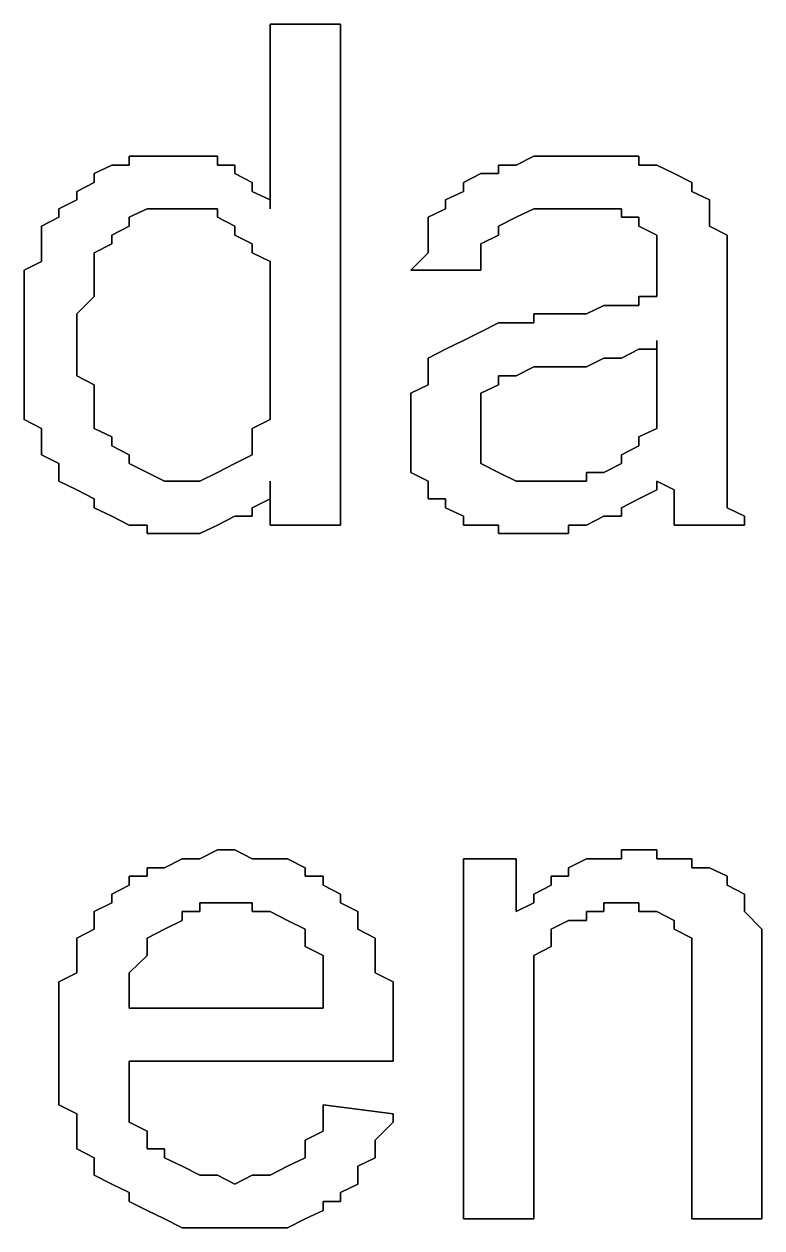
# Model space of a CAD drawing. Header units: metres. Extents: x 2.9 to 42.8, y 1.7 to 28.7.
# Drawn here: x 37.3098 to 37.4579, y 15.6157 to 15.8574 of the extents above; entities that cross this region are included whole.
import ezdxf

# ---------------------------------------------------------------- set-up
doc = ezdxf.new("R2010")
doc.units = ezdxf.units.M
doc.layers.add('GRIS', color=8, linetype='Continuous')

msp = doc.modelspace()

# ---------------------------------------------------------------- linework, layer by layer
at = {"layer": 'GRIS', "lineweight": -3}
for points in [[(37.3733, 15.8574), (37.3592, 15.8574), (37.3733, 15.8574)], [(37.3592, 15.8574), (37.3592, 15.8203), (37.3592, 15.8574)], [(37.3733, 15.7568), (37.3733, 15.8574), (37.3733, 15.7568)], [(37.3274, 15.8291), (37.3239, 15.8274), (37.3274, 15.8291)], [(37.3309, 15.8291), (37.3274, 15.8291), (37.3309, 15.8291)], [(37.3345, 15.8309), (37.3309, 15.8309), (37.3345, 15.8309)], [(37.3309, 15.8309), (37.3309, 15.8291), (37.3309, 15.8309)], [(37.338, 15.8309), (37.3345, 15.8309), (37.338, 15.8309)], [(37.3415, 15.8309), (37.338, 15.8309), (37.3415, 15.8309)], [(37.3451, 15.8309), (37.3415, 15.8309), (37.3451, 15.8309)], [(37.3486, 15.8309), (37.3451, 15.8309), (37.3486, 15.8309)], [(37.3486, 15.8291), (37.3486, 15.8309), (37.3486, 15.8291)], [(37.3521, 15.8291), (37.3486, 15.8291), (37.3521, 15.8291)], [(37.3521, 15.8274), (37.3521, 15.8291), (37.3521, 15.8274)], [(37.4086, 15.8291), (37.405, 15.8291), (37.4086, 15.8291)], [(37.405, 15.8291), (37.405, 15.8274), (37.405, 15.8291)], [(37.4121, 15.8309), (37.4086, 15.8291), (37.4121, 15.8309)], [(37.4156, 15.8309), (37.4121, 15.8309), (37.4156, 15.8309)], [(37.4191, 15.8309), (37.4156, 15.8309), (37.4191, 15.8309)], [(37.4227, 15.8309), (37.4191, 15.8309), (37.4227, 15.8309)], [(37.4262, 15.8309), (37.4227, 15.8309), (37.4262, 15.8309)], [(37.4297, 15.8309), (37.4262, 15.8309), (37.4297, 15.8309)], [(37.4332, 15.8309), (37.4297, 15.8309), (37.4332, 15.8309)], [(37.4332, 15.8291), (37.4332, 15.8309), (37.4332, 15.8291)], [(37.4368, 15.8291), (37.4332, 15.8291), (37.4368, 15.8291)], [(37.4403, 15.8274), (37.4368, 15.8291), (37.4403, 15.8274)], [(37.3239, 15.8274), (37.3239, 15.8256), (37.3239, 15.8274)], [(37.3556, 15.8256), (37.3521, 15.8274), (37.3556, 15.8256)], [(37.4015, 15.8274), (37.398, 15.8256), (37.4015, 15.8274)], [(37.405, 15.8274), (37.4015, 15.8274), (37.405, 15.8274)], [(37.4438, 15.8256), (37.4403, 15.8274), (37.4438, 15.8256)], [(37.3239, 15.8256), (37.3204, 15.8238), (37.3239, 15.8256)], [(37.3556, 15.8238), (37.3556, 15.8256), (37.3556, 15.8238)], [(37.398, 15.8256), (37.398, 15.8238), (37.398, 15.8256)], [(37.4438, 15.8238), (37.4438, 15.8256), (37.4438, 15.8238)], [(37.3204, 15.8221), (37.3168, 15.8203), (37.3204, 15.8221)], [(37.3204, 15.8238), (37.3204, 15.8221), (37.3204, 15.8238)], [(37.3592, 15.8221), (37.3556, 15.8238), (37.3592, 15.8221)], [(37.3592, 15.8203), (37.3592, 15.8221), (37.3592, 15.8203)], [(37.398, 15.8238), (37.3944, 15.8221), (37.398, 15.8238)], [(37.3944, 15.8221), (37.3944, 15.8203), (37.3944, 15.8221)], [(37.4474, 15.8221), (37.4438, 15.8238), (37.4474, 15.8221)], [(37.4474, 15.8203), (37.4474, 15.8221), (37.4474, 15.8203)], [(37.3168, 15.8203), (37.3168, 15.8186), (37.3168, 15.8203)], [(37.3309, 15.8186), (37.3345, 15.8203), (37.3309, 15.8186)], [(37.3345, 15.8203), (37.338, 15.8203), (37.3345, 15.8203)], [(37.338, 15.8203), (37.3415, 15.8203), (37.338, 15.8203)], [(37.3415, 15.8203), (37.3451, 15.8203), (37.3415, 15.8203)], [(37.3451, 15.8203), (37.3486, 15.8203), (37.3451, 15.8203)], [(37.3486, 15.8203), (37.3486, 15.8186), (37.3486, 15.8203)], [(37.3944, 15.8203), (37.3909, 15.8186), (37.3944, 15.8203)], [(37.4086, 15.8186), (37.4121, 15.8203), (37.4086, 15.8186)], [(37.4121, 15.8203), (37.4156, 15.8203), (37.4121, 15.8203)], [(37.4156, 15.8203), (37.4191, 15.8203), (37.4156, 15.8203)], [(37.4191, 15.8203), (37.4227, 15.8203), (37.4191, 15.8203)], [(37.4227, 15.8203), (37.4262, 15.8203), (37.4227, 15.8203)], [(37.4262, 15.8203), (37.4297, 15.8203), (37.4262, 15.8203)], [(37.4297, 15.8203), (37.4297, 15.8186), (37.4297, 15.8203)], [(37.4474, 15.8168), (37.4474, 15.8203), (37.4474, 15.8168)], [(37.3168, 15.8186), (37.3133, 15.8168), (37.3168, 15.8186)], [(37.3309, 15.8168), (37.3309, 15.8186), (37.3309, 15.8168)], [(37.3486, 15.8186), (37.3521, 15.8168), (37.3486, 15.8186)], [(37.3909, 15.8186), (37.3909, 15.8168), (37.3909, 15.8186)], [(37.405, 15.8168), (37.4086, 15.8186), (37.405, 15.8168)], [(37.4297, 15.8186), (37.4332, 15.8186), (37.4297, 15.8186)], [(37.4332, 15.8186), (37.4332, 15.8168), (37.4332, 15.8186)], [(37.3133, 15.8168), (37.3133, 15.815), (37.3133, 15.8168)], [(37.3133, 15.815), (37.3133, 15.8133), (37.3133, 15.815)], [(37.3274, 15.815), (37.3309, 15.8168), (37.3274, 15.815)], [(37.3274, 15.8133), (37.3274, 15.815), (37.3274, 15.8133)], [(37.3521, 15.8168), (37.3521, 15.815), (37.3521, 15.8168)], [(37.3521, 15.815), (37.3556, 15.8133), (37.3521, 15.815)], [(37.3909, 15.8168), (37.3909, 15.8133), (37.3909, 15.8168)], [(37.4015, 15.8133), (37.405, 15.815), (37.4015, 15.8133)], [(37.405, 15.815), (37.405, 15.8168), (37.405, 15.815)], [(37.4332, 15.8168), (37.4368, 15.815), (37.4332, 15.8168)], [(37.4368, 15.815), (37.4368, 15.8133), (37.4368, 15.815)], [(37.4509, 15.815), (37.4474, 15.8168), (37.4509, 15.815)], [(37.4509, 15.8133), (37.4509, 15.815), (37.4509, 15.8133)], [(37.3133, 15.8133), (37.3133, 15.8115), (37.3133, 15.8133)], [(37.3239, 15.8115), (37.3274, 15.8133), (37.3239, 15.8115)], [(37.3556, 15.8133), (37.3556, 15.8115), (37.3556, 15.8133)], [(37.3909, 15.8133), (37.3909, 15.8115), (37.3909, 15.8133)], [(37.4015, 15.8115), (37.4015, 15.8133), (37.4015, 15.8115)], [(37.4368, 15.8133), (37.4368, 15.8115), (37.4368, 15.8133)], [(37.4509, 15.8115), (37.4509, 15.8133), (37.4509, 15.8115)], [(37.3133, 15.8097), (37.3098, 15.808), (37.3133, 15.8097)], [(37.3133, 15.8115), (37.3133, 15.8097), (37.3133, 15.8115)], [(37.3239, 15.8097), (37.3239, 15.8115), (37.3239, 15.8097)], [(37.3239, 15.8062), (37.3239, 15.8097), (37.3239, 15.8062)], [(37.3556, 15.8115), (37.3592, 15.8097), (37.3556, 15.8115)], [(37.3592, 15.8097), (37.3592, 15.808), (37.3592, 15.8097)], [(37.3909, 15.8115), (37.3874, 15.808), (37.3909, 15.8115)], [(37.4015, 15.808), (37.4015, 15.8115), (37.4015, 15.808)], [(37.4368, 15.8115), (37.4368, 15.8097), (37.4368, 15.8115)], [(37.4368, 15.8097), (37.4368, 15.8062), (37.4368, 15.8097)], [(37.4509, 15.8097), (37.4509, 15.8115), (37.4509, 15.8097)], [(37.4509, 15.8062), (37.4509, 15.8097), (37.4509, 15.8062)], [(37.3098, 15.808), (37.3098, 15.8062), (37.3098, 15.808)], [(37.3592, 15.808), (37.3592, 15.8062), (37.3592, 15.808)], [(37.3874, 15.808), (37.4015, 15.808), (37.3874, 15.808)], [(37.3098, 15.8062), (37.3098, 15.8027), (37.3098, 15.8062)], [(37.3239, 15.8044), (37.3239, 15.8062), (37.3239, 15.8044)], [(37.3592, 15.8062), (37.3592, 15.8027), (37.3592, 15.8062)], [(37.4368, 15.8062), (37.4368, 15.8027), (37.4368, 15.8062)], [(37.4509, 15.8044), (37.4509, 15.8062), (37.4509, 15.8044)], [(37.3098, 15.8027), (37.3098, 15.8009), (37.3098, 15.8027)], [(37.3204, 15.7992), (37.3239, 15.8027), (37.3204, 15.7992)], [(37.3239, 15.8027), (37.3239, 15.8044), (37.3239, 15.8027)], [(37.3592, 15.8027), (37.3592, 15.8009), (37.3592, 15.8027)], [(37.4368, 15.8027), (37.4332, 15.8027), (37.4368, 15.8027)], [(37.4332, 15.8027), (37.4332, 15.8009), (37.4332, 15.8027)], [(37.4509, 15.7868), (37.4509, 15.8044), (37.4509, 15.7868)], [(37.3098, 15.8009), (37.3098, 15.7974), (37.3098, 15.8009)], [(37.3592, 15.8009), (37.3592, 15.7974), (37.3592, 15.8009)], [(37.4262, 15.8009), (37.4227, 15.7992), (37.4262, 15.8009)], [(37.4297, 15.8009), (37.4262, 15.8009), (37.4297, 15.8009)], [(37.4332, 15.8009), (37.4297, 15.8009), (37.4332, 15.8009)], [(37.3204, 15.7974), (37.3204, 15.7992), (37.3204, 15.7974)], [(37.4156, 15.7992), (37.4121, 15.7992), (37.4156, 15.7992)], [(37.4121, 15.7992), (37.4121, 15.7974), (37.4121, 15.7992)], [(37.4191, 15.7992), (37.4156, 15.7992), (37.4191, 15.7992)], [(37.4227, 15.7992), (37.4191, 15.7992), (37.4227, 15.7992)], [(37.3098, 15.7974), (37.3098, 15.7956), (37.3098, 15.7974)], [(37.3098, 15.7956), (37.3098, 15.7939), (37.3098, 15.7956)], [(37.3204, 15.7939), (37.3204, 15.7974), (37.3204, 15.7939)], [(37.3592, 15.7974), (37.3592, 15.7956), (37.3592, 15.7974)], [(37.3592, 15.7956), (37.3592, 15.7921), (37.3592, 15.7956)], [(37.4015, 15.7956), (37.398, 15.7939), (37.4015, 15.7956)], [(37.405, 15.7974), (37.4015, 15.7956), (37.405, 15.7974)], [(37.4086, 15.7974), (37.405, 15.7974), (37.4086, 15.7974)], [(37.4121, 15.7974), (37.4086, 15.7974), (37.4121, 15.7974)], [(37.3098, 15.7939), (37.3098, 15.7921), (37.3098, 15.7939)], [(37.3204, 15.7903), (37.3204, 15.7939), (37.3204, 15.7903)], [(37.398, 15.7939), (37.3944, 15.7921), (37.398, 15.7939)], [(37.4368, 15.7939), (37.4368, 15.7886), (37.4368, 15.7939)], [(37.4368, 15.7921), (37.4368, 15.7939), (37.4368, 15.7921)], [(37.3098, 15.7921), (37.3098, 15.7903), (37.3098, 15.7921)], [(37.3098, 15.7903), (37.3098, 15.7868), (37.3098, 15.7903)], [(37.3204, 15.7868), (37.3204, 15.7903), (37.3204, 15.7868)], [(37.3592, 15.7921), (37.3592, 15.7886), (37.3592, 15.7921)], [(37.3944, 15.7921), (37.3909, 15.7903), (37.3944, 15.7921)], [(37.3909, 15.7903), (37.3909, 15.7886), (37.3909, 15.7903)], [(37.4227, 15.7886), (37.4262, 15.7903), (37.4227, 15.7886)], [(37.4262, 15.7903), (37.4297, 15.7903), (37.4262, 15.7903)], [(37.4297, 15.7903), (37.4332, 15.7921), (37.4297, 15.7903)], [(37.4332, 15.7921), (37.4368, 15.7921), (37.4332, 15.7921)], [(37.3592, 15.7886), (37.3592, 15.7868), (37.3592, 15.7886)], [(37.3909, 15.7886), (37.3909, 15.785), (37.3909, 15.7886)], [(37.4086, 15.7868), (37.4121, 15.7886), (37.4086, 15.7868)], [(37.4121, 15.7886), (37.4156, 15.7886), (37.4121, 15.7886)], [(37.4156, 15.7886), (37.4191, 15.7886), (37.4156, 15.7886)], [(37.4191, 15.7886), (37.4227, 15.7886), (37.4191, 15.7886)], [(37.4368, 15.7886), (37.4368, 15.785), (37.4368, 15.7886)], [(37.3098, 15.7868), (37.3098, 15.785), (37.3098, 15.7868)], [(37.3239, 15.785), (37.3204, 15.7868), (37.3239, 15.785)], [(37.3592, 15.7868), (37.3592, 15.7833), (37.3592, 15.7868)], [(37.405, 15.785), (37.405, 15.7868), (37.405, 15.785)], [(37.405, 15.7868), (37.4086, 15.7868), (37.405, 15.7868)], [(37.4509, 15.7833), (37.4509, 15.7868), (37.4509, 15.7833)], [(37.3098, 15.785), (37.3098, 15.7815), (37.3098, 15.785)], [(37.3239, 15.7833), (37.3239, 15.785), (37.3239, 15.7833)], [(37.3239, 15.7798), (37.3239, 15.7833), (37.3239, 15.7798)], [(37.3592, 15.7833), (37.3592, 15.7815), (37.3592, 15.7833)], [(37.3909, 15.785), (37.3874, 15.7833), (37.3909, 15.785)], [(37.3874, 15.7833), (37.3874, 15.7815), (37.3874, 15.7833)], [(37.4015, 15.7833), (37.405, 15.785), (37.4015, 15.7833)], [(37.4015, 15.7815), (37.4015, 15.7833), (37.4015, 15.7815)], [(37.4368, 15.785), (37.4368, 15.7833), (37.4368, 15.785)], [(37.4368, 15.7833), (37.4368, 15.7798), (37.4368, 15.7833)], [(37.4509, 15.7798), (37.4509, 15.7833), (37.4509, 15.7798)], [(37.3098, 15.7815), (37.3098, 15.7798), (37.3098, 15.7815)], [(37.3592, 15.7815), (37.3592, 15.7798), (37.3592, 15.7815)], [(37.3874, 15.7815), (37.3874, 15.778), (37.3874, 15.7815)], [(37.4015, 15.7798), (37.4015, 15.7815), (37.4015, 15.7798)], [(37.3098, 15.7798), (37.3098, 15.778), (37.3098, 15.7798)], [(37.3239, 15.778), (37.3239, 15.7798), (37.3239, 15.778)], [(37.3592, 15.7798), (37.3592, 15.778), (37.3592, 15.7798)], [(37.4015, 15.778), (37.4015, 15.7798), (37.4015, 15.778)], [(37.4368, 15.7798), (37.4368, 15.778), (37.4368, 15.7798)], [(37.4509, 15.778), (37.4509, 15.7798), (37.4509, 15.778)], [(37.3098, 15.778), (37.3133, 15.7762), (37.3098, 15.778)], [(37.3133, 15.7762), (37.3133, 15.7727), (37.3133, 15.7762)], [(37.3239, 15.7762), (37.3239, 15.778), (37.3239, 15.7762)], [(37.3274, 15.7745), (37.3239, 15.7762), (37.3274, 15.7745)], [(37.3592, 15.778), (37.3556, 15.7762), (37.3592, 15.778)], [(37.3556, 15.7762), (37.3556, 15.7745), (37.3556, 15.7762)], [(37.3874, 15.778), (37.3874, 15.7762), (37.3874, 15.778)], [(37.3874, 15.7762), (37.3874, 15.7727), (37.3874, 15.7762)], [(37.4015, 15.7762), (37.4015, 15.778), (37.4015, 15.7762)], [(37.4015, 15.7745), (37.4015, 15.7762), (37.4015, 15.7745)], [(37.4368, 15.7762), (37.4332, 15.7745), (37.4368, 15.7762)], [(37.4368, 15.778), (37.4368, 15.7762), (37.4368, 15.778)], [(37.4509, 15.7745), (37.4509, 15.778), (37.4509, 15.7745)], [(37.3274, 15.7727), (37.3274, 15.7745), (37.3274, 15.7727)], [(37.3556, 15.7745), (37.3556, 15.7727), (37.3556, 15.7745)], [(37.4015, 15.7727), (37.4015, 15.7745), (37.4015, 15.7727)], [(37.4332, 15.7745), (37.4332, 15.7727), (37.4332, 15.7745)], [(37.4509, 15.7727), (37.4509, 15.7745), (37.4509, 15.7727)], [(37.3133, 15.7727), (37.3133, 15.7709), (37.3133, 15.7727)], [(37.3309, 15.7709), (37.3274, 15.7727), (37.3309, 15.7709)], [(37.3556, 15.7727), (37.3556, 15.7709), (37.3556, 15.7727)], [(37.3874, 15.7727), (37.3874, 15.7709), (37.3874, 15.7727)], [(37.4015, 15.7692), (37.4015, 15.7727), (37.4015, 15.7692)], [(37.4332, 15.7727), (37.4297, 15.7709), (37.4332, 15.7727)], [(37.4509, 15.7709), (37.4509, 15.7727), (37.4509, 15.7709)], [(37.3133, 15.7709), (37.3168, 15.7692), (37.3133, 15.7709)], [(37.3168, 15.7692), (37.3168, 15.7656), (37.3168, 15.7692)], [(37.3309, 15.7692), (37.3309, 15.7709), (37.3309, 15.7692)], [(37.3345, 15.7674), (37.3309, 15.7692), (37.3345, 15.7674)], [(37.3521, 15.7692), (37.3486, 15.7674), (37.3521, 15.7692)], [(37.3556, 15.7709), (37.3521, 15.7692), (37.3556, 15.7709)], [(37.3874, 15.7709), (37.3874, 15.7692), (37.3874, 15.7709)], [(37.3874, 15.7692), (37.3874, 15.7674), (37.3874, 15.7692)], [(37.405, 15.7674), (37.4015, 15.7692), (37.405, 15.7674)], [(37.4297, 15.7692), (37.4262, 15.7674), (37.4297, 15.7692)], [(37.4297, 15.7709), (37.4297, 15.7692), (37.4297, 15.7709)], [(37.4509, 15.7674), (37.4509, 15.7709), (37.4509, 15.7674)], [(37.338, 15.7656), (37.3345, 15.7674), (37.338, 15.7656)], [(37.3486, 15.7674), (37.3451, 15.7656), (37.3486, 15.7674)], [(37.3874, 15.7674), (37.3909, 15.7656), (37.3874, 15.7674)], [(37.4086, 15.7656), (37.405, 15.7674), (37.4086, 15.7656)], [(37.4262, 15.7674), (37.4227, 15.7674), (37.4262, 15.7674)], [(37.4227, 15.7674), (37.4227, 15.7656), (37.4227, 15.7674)], [(37.4509, 15.7656), (37.4509, 15.7674), (37.4509, 15.7656)], [(37.3168, 15.7656), (37.3204, 15.7639), (37.3168, 15.7656)], [(37.3204, 15.7639), (37.3239, 15.7621), (37.3204, 15.7639)], [(37.3415, 15.7656), (37.338, 15.7656), (37.3415, 15.7656)], [(37.3451, 15.7656), (37.3415, 15.7656), (37.3451, 15.7656)], [(37.3592, 15.7639), (37.3592, 15.7656), (37.3592, 15.7639)], [(37.3592, 15.7656), (37.3592, 15.7568), (37.3592, 15.7656)], [(37.3592, 15.7621), (37.3592, 15.7639), (37.3592, 15.7621)], [(37.3909, 15.7656), (37.3909, 15.7621), (37.3909, 15.7656)], [(37.4121, 15.7656), (37.4086, 15.7656), (37.4121, 15.7656)], [(37.4156, 15.7656), (37.4121, 15.7656), (37.4156, 15.7656)], [(37.4191, 15.7656), (37.4156, 15.7656), (37.4191, 15.7656)], [(37.4227, 15.7656), (37.4191, 15.7656), (37.4227, 15.7656)], [(37.4332, 15.7621), (37.4368, 15.7639), (37.4332, 15.7621)], [(37.4368, 15.7656), (37.4403, 15.7639), (37.4368, 15.7656)], [(37.4368, 15.7639), (37.4368, 15.7656), (37.4368, 15.7639)], [(37.4403, 15.7639), (37.4403, 15.7621), (37.4403, 15.7639)], [(37.4509, 15.7639), (37.4509, 15.7656), (37.4509, 15.7639)], [(37.4509, 15.7603), (37.4509, 15.7639), (37.4509, 15.7603)], [(37.3239, 15.7621), (37.3239, 15.7603), (37.3239, 15.7621)], [(37.3556, 15.7603), (37.3592, 15.7621), (37.3556, 15.7603)], [(37.3909, 15.7621), (37.3944, 15.7621), (37.3909, 15.7621)], [(37.3944, 15.7621), (37.3944, 15.7603), (37.3944, 15.7621)], [(37.4297, 15.7603), (37.4332, 15.7621), (37.4297, 15.7603)], [(37.4403, 15.7621), (37.4403, 15.7586), (37.4403, 15.7621)], [(37.3239, 15.7603), (37.3274, 15.7586), (37.3239, 15.7603)], [(37.3556, 15.7586), (37.3556, 15.7603), (37.3556, 15.7586)], [(37.3944, 15.7603), (37.398, 15.7586), (37.3944, 15.7603)], [(37.4297, 15.7586), (37.4297, 15.7603), (37.4297, 15.7586)], [(37.4544, 15.7586), (37.4509, 15.7603), (37.4544, 15.7586)], [(37.3274, 15.7586), (37.3309, 15.7568), (37.3274, 15.7586)], [(37.3309, 15.7568), (37.3345, 15.7568), (37.3309, 15.7568)], [(37.3345, 15.7568), (37.3345, 15.7551), (37.3345, 15.7568)], [(37.3451, 15.7551), (37.3486, 15.7568), (37.3451, 15.7551)], [(37.3486, 15.7568), (37.3521, 15.7586), (37.3486, 15.7568)], [(37.3521, 15.7586), (37.3556, 15.7586), (37.3521, 15.7586)], [(37.3592, 15.7568), (37.3733, 15.7568), (37.3592, 15.7568)], [(37.398, 15.7586), (37.398, 15.7568), (37.398, 15.7586)], [(37.398, 15.7568), (37.4015, 15.7568), (37.398, 15.7568)], [(37.4015, 15.7568), (37.405, 15.7568), (37.4015, 15.7568)], [(37.405, 15.7568), (37.405, 15.7551), (37.405, 15.7568)], [(37.4191, 15.7551), (37.4191, 15.7568), (37.4191, 15.7551)], [(37.4191, 15.7568), (37.4227, 15.7568), (37.4191, 15.7568)], [(37.4227, 15.7568), (37.4262, 15.7586), (37.4227, 15.7568)], [(37.4262, 15.7586), (37.4297, 15.7586), (37.4262, 15.7586)], [(37.4403, 15.7586), (37.4403, 15.7568), (37.4403, 15.7586)], [(37.4403, 15.7568), (37.4544, 15.7568), (37.4403, 15.7568)], [(37.4544, 15.7568), (37.4544, 15.7586), (37.4544, 15.7568)], [(37.3345, 15.7551), (37.338, 15.7551), (37.3345, 15.7551)], [(37.338, 15.7551), (37.3415, 15.7551), (37.338, 15.7551)], [(37.3415, 15.7551), (37.3451, 15.7551), (37.3415, 15.7551)], [(37.405, 15.7551), (37.4086, 15.7551), (37.405, 15.7551)], [(37.4086, 15.7551), (37.4121, 15.7551), (37.4086, 15.7551)], [(37.4121, 15.7551), (37.4156, 15.7551), (37.4121, 15.7551)], [(37.4156, 15.7551), (37.4191, 15.7551), (37.4156, 15.7551)], [(37.3486, 15.6916), (37.3451, 15.6898), (37.3486, 15.6916)], [(37.3521, 15.6916), (37.3486, 15.6916), (37.3521, 15.6916)], [(37.3556, 15.6898), (37.3521, 15.6916), (37.3556, 15.6898)], [(37.4332, 15.6916), (37.4297, 15.6916), (37.4332, 15.6916)], [(37.4297, 15.6916), (37.4297, 15.6898), (37.4297, 15.6916)], [(37.4368, 15.6916), (37.4332, 15.6916), (37.4368, 15.6916)], [(37.4368, 15.6898), (37.4368, 15.6916), (37.4368, 15.6898)], [(37.3415, 15.6898), (37.338, 15.688), (37.3415, 15.6898)], [(37.3451, 15.6898), (37.3415, 15.6898), (37.3451, 15.6898)], [(37.3592, 15.6898), (37.3556, 15.6898), (37.3592, 15.6898)], [(37.3627, 15.6898), (37.3592, 15.6898), (37.3627, 15.6898)], [(37.3662, 15.688), (37.3627, 15.6898), (37.3662, 15.688)], [(37.4086, 15.6898), (37.398, 15.6898), (37.4086, 15.6898)], [(37.398, 15.6898), (37.398, 15.6175), (37.398, 15.6898)], [(37.4086, 15.6792), (37.4086, 15.6898), (37.4086, 15.6792)], [(37.4227, 15.6898), (37.4191, 15.688), (37.4227, 15.6898)], [(37.4262, 15.6898), (37.4227, 15.6898), (37.4262, 15.6898)], [(37.4297, 15.6898), (37.4262, 15.6898), (37.4297, 15.6898)], [(37.4403, 15.6898), (37.4368, 15.6898), (37.4403, 15.6898)], [(37.4438, 15.6898), (37.4403, 15.6898), (37.4438, 15.6898)], [(37.4438, 15.688), (37.4438, 15.6898), (37.4438, 15.688)], [(37.338, 15.688), (37.3345, 15.688), (37.338, 15.688)], [(37.3345, 15.688), (37.3345, 15.6863), (37.3345, 15.688)], [(37.3662, 15.6863), (37.3662, 15.688), (37.3662, 15.6863)], [(37.4191, 15.688), (37.4191, 15.6863), (37.4191, 15.688)], [(37.4474, 15.688), (37.4438, 15.688), (37.4474, 15.688)], [(37.4509, 15.6863), (37.4474, 15.688), (37.4509, 15.6863)], [(37.3309, 15.6845), (37.3274, 15.6827), (37.3309, 15.6845)], [(37.3345, 15.6863), (37.3309, 15.6863), (37.3345, 15.6863)], [(37.3309, 15.6863), (37.3309, 15.6845), (37.3309, 15.6863)], [(37.3698, 15.6863), (37.3662, 15.6863), (37.3698, 15.6863)], [(37.3698, 15.6845), (37.3698, 15.6863), (37.3698, 15.6845)], [(37.3733, 15.6827), (37.3698, 15.6845), (37.3733, 15.6827)], [(37.4156, 15.6845), (37.4121, 15.6827), (37.4156, 15.6845)], [(37.4191, 15.6863), (37.4156, 15.6863), (37.4191, 15.6863)], [(37.4156, 15.6863), (37.4156, 15.6845), (37.4156, 15.6863)], [(37.4509, 15.6845), (37.4509, 15.6863), (37.4509, 15.6845)], [(37.4544, 15.6827), (37.4509, 15.6845), (37.4544, 15.6827)], [(37.3274, 15.6827), (37.3274, 15.681), (37.3274, 15.6827)], [(37.3733, 15.681), (37.3733, 15.6827), (37.3733, 15.681)], [(37.4121, 15.6827), (37.4121, 15.681), (37.4121, 15.6827)], [(37.4544, 15.681), (37.4544, 15.6827), (37.4544, 15.681)], [(37.3274, 15.681), (37.3239, 15.6792), (37.3274, 15.681)], [(37.3239, 15.6792), (37.3239, 15.6774), (37.3239, 15.6792)], [(37.3415, 15.6774), (37.3415, 15.6792), (37.3415, 15.6774)], [(37.3415, 15.6792), (37.3451, 15.6792), (37.3415, 15.6792)], [(37.3451, 15.6792), (37.3451, 15.681), (37.3451, 15.6792)], [(37.3451, 15.681), (37.3486, 15.681), (37.3451, 15.681)], [(37.3486, 15.681), (37.3521, 15.681), (37.3486, 15.681)], [(37.3521, 15.681), (37.3556, 15.681), (37.3521, 15.681)], [(37.3556, 15.681), (37.3556, 15.6792), (37.3556, 15.681)], [(37.3556, 15.6792), (37.3592, 15.6792), (37.3556, 15.6792)], [(37.3592, 15.6792), (37.3627, 15.6774), (37.3592, 15.6792)], [(37.3768, 15.6792), (37.3733, 15.681), (37.3768, 15.6792)], [(37.3768, 15.6774), (37.3768, 15.6792), (37.3768, 15.6774)], [(37.4121, 15.681), (37.4086, 15.6792), (37.4121, 15.681)], [(37.4227, 15.6774), (37.4227, 15.6792), (37.4227, 15.6774)], [(37.4227, 15.6792), (37.4262, 15.6792), (37.4227, 15.6792)], [(37.4262, 15.6792), (37.4262, 15.681), (37.4262, 15.6792)], [(37.4262, 15.681), (37.4297, 15.681), (37.4262, 15.681)], [(37.4297, 15.681), (37.4332, 15.681), (37.4297, 15.681)], [(37.4332, 15.681), (37.4332, 15.6792), (37.4332, 15.681)], [(37.4332, 15.6792), (37.4368, 15.6792), (37.4332, 15.6792)], [(37.4368, 15.6792), (37.4403, 15.6774), (37.4368, 15.6792)], [(37.4544, 15.6792), (37.4544, 15.681), (37.4544, 15.6792)], [(37.4579, 15.6757), (37.4544, 15.6792), (37.4579, 15.6757)], [(37.3239, 15.6774), (37.3239, 15.6757), (37.3239, 15.6774)], [(37.338, 15.6757), (37.3415, 15.6774), (37.338, 15.6757)], [(37.3627, 15.6774), (37.3662, 15.6757), (37.3627, 15.6774)], [(37.3768, 15.6757), (37.3768, 15.6774), (37.3768, 15.6757)], [(37.4156, 15.6757), (37.4191, 15.6774), (37.4156, 15.6757)], [(37.4191, 15.6774), (37.4227, 15.6774), (37.4191, 15.6774)], [(37.4403, 15.6774), (37.4403, 15.6757), (37.4403, 15.6774)], [(37.3239, 15.6757), (37.3204, 15.6739), (37.3239, 15.6757)], [(37.3345, 15.6739), (37.338, 15.6757), (37.3345, 15.6739)], [(37.3662, 15.6757), (37.3662, 15.6739), (37.3662, 15.6757)], [(37.3803, 15.6739), (37.3768, 15.6757), (37.3803, 15.6739)], [(37.4156, 15.6739), (37.4156, 15.6757), (37.4156, 15.6739)], [(37.4403, 15.6757), (37.4438, 15.6739), (37.4403, 15.6757)], [(37.4579, 15.6739), (37.4579, 15.6757), (37.4579, 15.6739)], [(37.3204, 15.6739), (37.3204, 15.6722), (37.3204, 15.6739)], [(37.3204, 15.6722), (37.3204, 15.6704), (37.3204, 15.6722)], [(37.3345, 15.6722), (37.3345, 15.6739), (37.3345, 15.6722)], [(37.3345, 15.6704), (37.3345, 15.6722), (37.3345, 15.6704)], [(37.3662, 15.6739), (37.3662, 15.6722), (37.3662, 15.6739)], [(37.3662, 15.6722), (37.3698, 15.6704), (37.3662, 15.6722)], [(37.3803, 15.6722), (37.3803, 15.6739), (37.3803, 15.6722)], [(37.3803, 15.6704), (37.3803, 15.6722), (37.3803, 15.6704)], [(37.4121, 15.6704), (37.4156, 15.6722), (37.4121, 15.6704)], [(37.4156, 15.6722), (37.4156, 15.6739), (37.4156, 15.6722)], [(37.4438, 15.6739), (37.4438, 15.6722), (37.4438, 15.6739)], [(37.4438, 15.6722), (37.4438, 15.6704), (37.4438, 15.6722)], [(37.4579, 15.6722), (37.4579, 15.6739), (37.4579, 15.6722)], [(37.4579, 15.6704), (37.4579, 15.6722), (37.4579, 15.6704)], [(37.3204, 15.6704), (37.3204, 15.6669), (37.3204, 15.6704)], [(37.3309, 15.6669), (37.3345, 15.6704), (37.3309, 15.6669)], [(37.3698, 15.6704), (37.3698, 15.6686), (37.3698, 15.6704)], [(37.3803, 15.6669), (37.3803, 15.6704), (37.3803, 15.6669)], [(37.4121, 15.6686), (37.4121, 15.6704), (37.4121, 15.6686)], [(37.4438, 15.6704), (37.4438, 15.6686), (37.4438, 15.6704)], [(37.4579, 15.6669), (37.4579, 15.6704), (37.4579, 15.6669)], [(37.3698, 15.6686), (37.3698, 15.6651), (37.3698, 15.6686)], [(37.4121, 15.6669), (37.4121, 15.6686), (37.4121, 15.6669)], [(37.4438, 15.6686), (37.4438, 15.6669), (37.4438, 15.6686)], [(37.3204, 15.6669), (37.3168, 15.6651), (37.3204, 15.6669)], [(37.3168, 15.6651), (37.3168, 15.6633), (37.3168, 15.6651)], [(37.3309, 15.6651), (37.3309, 15.6669), (37.3309, 15.6651)], [(37.3309, 15.6633), (37.3309, 15.6651), (37.3309, 15.6633)], [(37.3698, 15.6651), (37.3698, 15.6633), (37.3698, 15.6651)], [(37.3839, 15.6651), (37.3803, 15.6669), (37.3839, 15.6651)], [(37.3839, 15.6633), (37.3839, 15.6651), (37.3839, 15.6633)], [(37.4121, 15.6633), (37.4121, 15.6669), (37.4121, 15.6633)], [(37.4438, 15.6669), (37.4438, 15.6633), (37.4438, 15.6669)], [(37.4579, 15.6651), (37.4579, 15.6669), (37.4579, 15.6651)], [(37.4579, 15.6616), (37.4579, 15.6651), (37.4579, 15.6616)], [(37.3168, 15.6633), (37.3168, 15.6598), (37.3168, 15.6633)], [(37.3309, 15.6598), (37.3309, 15.6633), (37.3309, 15.6598)], [(37.3698, 15.6633), (37.3698, 15.6598), (37.3698, 15.6633)], [(37.3839, 15.6598), (37.3839, 15.6633), (37.3839, 15.6598)], [(37.4121, 15.6616), (37.4121, 15.6633), (37.4121, 15.6616)], [(37.4438, 15.6633), (37.4438, 15.6616), (37.4438, 15.6633)], [(37.3168, 15.6598), (37.3168, 15.658), (37.3168, 15.6598)], [(37.3698, 15.6598), (37.3309, 15.6598), (37.3698, 15.6598)], [(37.3839, 15.658), (37.3839, 15.6598), (37.3839, 15.658)], [(37.4121, 15.658), (37.4121, 15.6616), (37.4121, 15.658)], [(37.4438, 15.6616), (37.4438, 15.6175), (37.4438, 15.6616)], [(37.4579, 15.6175), (37.4579, 15.6616), (37.4579, 15.6175)], [(37.3168, 15.658), (37.3168, 15.6545), (37.3168, 15.658)], [(37.3839, 15.6545), (37.3839, 15.658), (37.3839, 15.6545)], [(37.4121, 15.6563), (37.4121, 15.658), (37.4121, 15.6563)], [(37.4121, 15.6175), (37.4121, 15.6563), (37.4121, 15.6175)], [(37.3168, 15.6545), (37.3168, 15.6528), (37.3168, 15.6545)], [(37.3168, 15.6528), (37.3168, 15.651), (37.3168, 15.6528)], [(37.3839, 15.6528), (37.3839, 15.6545), (37.3839, 15.6528)], [(37.3839, 15.651), (37.3839, 15.6528), (37.3839, 15.651)], [(37.3168, 15.651), (37.3168, 15.6475), (37.3168, 15.651)], [(37.3839, 15.6492), (37.3839, 15.651), (37.3839, 15.6492)], [(37.3309, 15.6475), (37.3309, 15.6492), (37.3309, 15.6475)], [(37.3309, 15.6492), (37.3839, 15.6492), (37.3309, 15.6492)], [(37.3168, 15.6475), (37.3168, 15.6457), (37.3168, 15.6475)], [(37.3168, 15.6457), (37.3168, 15.6439), (37.3168, 15.6457)], [(37.3309, 15.6439), (37.3309, 15.6475), (37.3309, 15.6439)], [(37.3168, 15.6439), (37.3168, 15.6404), (37.3168, 15.6439)], [(37.3309, 15.6422), (37.3309, 15.6439), (37.3309, 15.6422)], [(37.3309, 15.6404), (37.3309, 15.6422), (37.3309, 15.6404)], [(37.3168, 15.6404), (37.3204, 15.6386), (37.3168, 15.6404)], [(37.3204, 15.6386), (37.3204, 15.6369), (37.3204, 15.6386)], [(37.3309, 15.6369), (37.3309, 15.6404), (37.3309, 15.6369)], [(37.3698, 15.6404), (37.3698, 15.6386), (37.3698, 15.6404)], [(37.3839, 15.6386), (37.3698, 15.6404), (37.3839, 15.6386)], [(37.3698, 15.6386), (37.3698, 15.6351), (37.3698, 15.6386)], [(37.3839, 15.6369), (37.3839, 15.6386), (37.3839, 15.6369)], [(37.3204, 15.6369), (37.3204, 15.6333), (37.3204, 15.6369)], [(37.3345, 15.6351), (37.3309, 15.6369), (37.3345, 15.6351)], [(37.3803, 15.6333), (37.3839, 15.6369), (37.3803, 15.6333)], [(37.3204, 15.6333), (37.3204, 15.6316), (37.3204, 15.6333)], [(37.3345, 15.6333), (37.3345, 15.6351), (37.3345, 15.6333)], [(37.3345, 15.6316), (37.3345, 15.6333), (37.3345, 15.6316)], [(37.3698, 15.6351), (37.3662, 15.6333), (37.3698, 15.6351)], [(37.3662, 15.6333), (37.3662, 15.6316), (37.3662, 15.6333)], [(37.3803, 15.6316), (37.3803, 15.6333), (37.3803, 15.6316)], [(37.3204, 15.6316), (37.3239, 15.6298), (37.3204, 15.6316)], [(37.338, 15.6316), (37.3345, 15.6316), (37.338, 15.6316)], [(37.338, 15.6298), (37.338, 15.6316), (37.338, 15.6298)], [(37.3662, 15.6316), (37.3662, 15.6298), (37.3662, 15.6316)], [(37.3803, 15.6298), (37.3803, 15.6316), (37.3803, 15.6298)], [(37.3239, 15.6298), (37.3239, 15.6281), (37.3239, 15.6298)], [(37.3415, 15.6281), (37.338, 15.6298), (37.3415, 15.6281)], [(37.3662, 15.6298), (37.3627, 15.6281), (37.3662, 15.6298)], [(37.3768, 15.6281), (37.3803, 15.6298), (37.3768, 15.6281)], [(37.3239, 15.6281), (37.3239, 15.6263), (37.3239, 15.6281)], [(37.3239, 15.6263), (37.3274, 15.6245), (37.3239, 15.6263)], [(37.3451, 15.6263), (37.3415, 15.6281), (37.3451, 15.6263)], [(37.3486, 15.6263), (37.3451, 15.6263), (37.3486, 15.6263)], [(37.3521, 15.6245), (37.3486, 15.6263), (37.3521, 15.6245)], [(37.3556, 15.6263), (37.3521, 15.6245), (37.3556, 15.6263)], [(37.3592, 15.6263), (37.3556, 15.6263), (37.3592, 15.6263)], [(37.3627, 15.6281), (37.3592, 15.6263), (37.3627, 15.6281)], [(37.3768, 15.6263), (37.3768, 15.6281), (37.3768, 15.6263)], [(37.3768, 15.6245), (37.3768, 15.6263), (37.3768, 15.6245)], [(37.3274, 15.6245), (37.3309, 15.6228), (37.3274, 15.6245)], [(37.3733, 15.6228), (37.3768, 15.6245), (37.3733, 15.6228)], [(37.3309, 15.6228), (37.3309, 15.621), (37.3309, 15.6228)], [(37.3733, 15.621), (37.3733, 15.6228), (37.3733, 15.621)], [(37.3309, 15.621), (37.3345, 15.6192), (37.3309, 15.621)], [(37.3345, 15.6192), (37.338, 15.6175), (37.3345, 15.6192)], [(37.3662, 15.6175), (37.3698, 15.6192), (37.3662, 15.6175)], [(37.3698, 15.6192), (37.3698, 15.621), (37.3698, 15.6192)], [(37.3698, 15.621), (37.3733, 15.621), (37.3698, 15.621)], [(37.338, 15.6175), (37.3415, 15.6157), (37.338, 15.6175)], [(37.3627, 15.6157), (37.3662, 15.6175), (37.3627, 15.6157)], [(37.398, 15.6175), (37.4121, 15.6175), (37.398, 15.6175)], [(37.4438, 15.6175), (37.4579, 15.6175), (37.4438, 15.6175)], [(37.3415, 15.6157), (37.3451, 15.6157), (37.3415, 15.6157)], [(37.3451, 15.6157), (37.3486, 15.6157), (37.3451, 15.6157)], [(37.3486, 15.6157), (37.3521, 15.6157), (37.3486, 15.6157)], [(37.3521, 15.6157), (37.3556, 15.6157), (37.3521, 15.6157)], [(37.3556, 15.6157), (37.3592, 15.6157), (37.3556, 15.6157)], [(37.3592, 15.6157), (37.3627, 15.6157), (37.3592, 15.6157)]]:
    msp.add_lwpolyline(points, dxfattribs=at)

doc.saveas('drawing.dxf')
